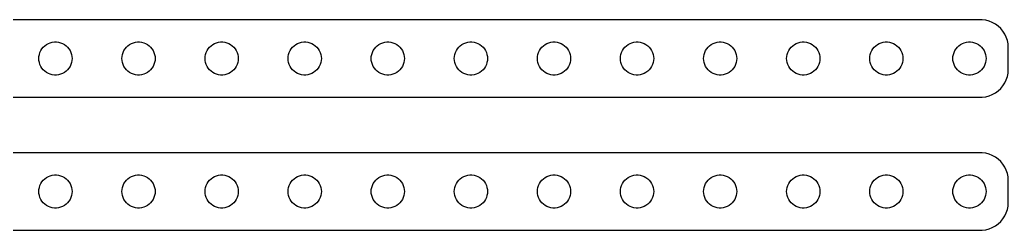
# Model space of a CAD drawing. Header units: metres. Extents: x -172 to 172, y 41 to 79.
# Drawn here: x -6.4 to 172, y 41 to 79 of the extents above; entities that cross this region are included whole.
import ezdxf

# ---------------------------------------------------------------- set-up
doc = ezdxf.new("R2010")
doc.units = ezdxf.units.M

msp = doc.modelspace()

# ---------------------------------------------------------------- linework, layer by layer
for p, q in [((167.314, 78.9901), (-167.314, 78.9901)), ((167.937, 78.9114), (167.314, 78.9901)), ((168.545, 78.7553), (167.937, 78.9114)), ((169.129, 78.5241), (168.545, 78.7553)), ((169.679, 78.2216), (169.129, 78.5241)), ((170.187, 77.8526), (169.679, 78.2216)), ((170.645, 77.4227), (170.187, 77.8526)), ((171.045, 76.9389), (170.645, 77.4227)), ((171.382, 76.4088), (171.045, 76.9389)), ((-0.927, 74.8532), (-0.5621, 74.9469)), ((-0.5621, 74.9469), (-0.1884, 74.9941)), ((-0.1884, 74.9941), (0.1884, 74.9941)), ((0.1884, 74.9941), (0.5621, 74.9469)), ((0.5621, 74.9469), (0.927, 74.8532)), ((14.0729, 74.8532), (14.4379, 74.9469)), ((14.4379, 74.9469), (14.8116, 74.9941)), ((14.8116, 74.9941), (15.1884, 74.9941)), ((15.1884, 74.9941), (15.5621, 74.9469)), ((15.5621, 74.9469), (15.927, 74.8532)), ((29.0729, 74.8532), (29.4379, 74.9469)), ((29.4379, 74.9469), (29.8116, 74.9941)), ((29.8116, 74.9941), (30.1884, 74.9941)), ((30.1884, 74.9941), (30.5621, 74.9469)), ((30.5621, 74.9469), (30.927, 74.8532)), ((44.0729, 74.8532), (44.4379, 74.9469)), ((44.4379, 74.9469), (44.8116, 74.9941)), ((44.8116, 74.9941), (45.1884, 74.9941)), ((45.1884, 74.9941), (45.5621, 74.9469)), ((45.5621, 74.9469), (45.927, 74.8532)), ((59.0729, 74.8532), (59.4379, 74.9469)), ((59.4379, 74.9469), (59.8116, 74.9941)), ((59.8116, 74.9941), (60.1884, 74.9941)), ((60.1884, 74.9941), (60.5621, 74.9469)), ((60.5621, 74.9469), (60.927, 74.8532)), ((74.073, 74.8532), (74.4379, 74.9469)), ((74.4379, 74.9469), (74.8116, 74.9941)), ((74.8116, 74.9941), (75.1884, 74.9941)), ((75.1884, 74.9941), (75.5621, 74.9469)), ((75.5621, 74.9469), (75.927, 74.8532)), ((89.073, 74.8532), (89.4379, 74.9469)), ((89.4379, 74.9469), (89.8116, 74.9941)), ((89.8116, 74.9941), (90.1884, 74.9941)), ((90.1884, 74.9941), (90.5621, 74.9469)), ((90.5621, 74.9469), (90.927, 74.8532)), ((104.073, 74.8532), (104.438, 74.9469)), ((104.438, 74.9469), (104.812, 74.9941)), ((104.812, 74.9941), (105.188, 74.9941)), ((105.188, 74.9941), (105.562, 74.9469)), ((105.562, 74.9469), (105.927, 74.8532)), ((119.073, 74.8532), (119.438, 74.9469)), ((119.438, 74.9469), (119.812, 74.9941)), ((119.812, 74.9941), (120.188, 74.9941)), ((120.188, 74.9941), (120.562, 74.9469)), ((120.562, 74.9469), (120.927, 74.8532)), ((134.073, 74.8532), (134.438, 74.9469)), ((134.438, 74.9469), (134.812, 74.9941)), ((134.812, 74.9941), (135.188, 74.9941)), ((135.188, 74.9941), (135.562, 74.9469)), ((135.562, 74.9469), (135.927, 74.8532)), ((149.073, 74.8532), (149.438, 74.9469)), ((149.438, 74.9469), (149.812, 74.9941)), ((149.812, 74.9941), (150.188, 74.9941)), ((150.188, 74.9941), (150.562, 74.9469)), ((150.562, 74.9469), (150.927, 74.8532)), ((164.073, 74.8532), (164.438, 74.9469)), ((164.438, 74.9469), (164.812, 74.9941)), ((164.812, 74.9941), (165.188, 74.9941)), ((165.188, 74.9941), (165.562, 74.9469)), ((165.562, 74.9469), (165.927, 74.8532)), ((171.649, 75.8406), (171.382, 76.4088)), ((171.843, 75.2434), (171.649, 75.8406)), ((171.961, 74.6267), (171.843, 75.2434)), ((-2.7893, 73.1044), (-2.6289, 73.4453)), ((-2.6289, 73.4453), (-2.427, 73.7634)), ((-2.427, 73.7634), (-2.1869, 74.0536)), ((-2.1869, 74.0536), (-1.9123, 74.3115)), ((-1.9123, 74.3115), (-1.6075, 74.533)), ((-1.6075, 74.533), (-1.2773, 74.7145)), ((-1.2773, 74.7145), (-0.927, 74.8532)), ((0.927, 74.8532), (1.2773, 74.7145)), ((1.2773, 74.7145), (1.6075, 74.533)), ((1.6075, 74.533), (1.9123, 74.3115)), ((1.9123, 74.3115), (2.1869, 74.0536)), ((2.1869, 74.0536), (2.427, 73.7634)), ((2.427, 73.7634), (2.6289, 73.4453)), ((2.6289, 73.4453), (2.7893, 73.1044)), ((12.2107, 73.1044), (12.3711, 73.4453)), ((12.3711, 73.4453), (12.5729, 73.7634)), ((12.5729, 73.7634), (12.8131, 74.0536)), ((12.8131, 74.0536), (13.0877, 74.3115)), ((13.0877, 74.3115), (13.3925, 74.533)), ((13.3925, 74.533), (13.7227, 74.7145)), ((13.7227, 74.7145), (14.0729, 74.8532)), ((15.927, 74.8532), (16.2773, 74.7145)), ((16.2773, 74.7145), (16.6075, 74.533)), ((16.6075, 74.533), (16.9123, 74.3115)), ((16.9123, 74.3115), (17.1869, 74.0536)), ((17.1869, 74.0536), (17.427, 73.7634)), ((17.427, 73.7634), (17.6289, 73.4453)), ((17.6289, 73.4453), (17.7893, 73.1044)), ((27.2107, 73.1044), (27.3711, 73.4453)), ((27.3711, 73.4453), (27.5729, 73.7634)), ((27.5729, 73.7634), (27.8131, 74.0536)), ((27.8131, 74.0536), (28.0877, 74.3115)), ((28.0877, 74.3115), (28.3925, 74.533)), ((28.3925, 74.533), (28.7227, 74.7145)), ((28.7227, 74.7145), (29.0729, 74.8532)), ((30.927, 74.8532), (31.2773, 74.7145)), ((31.2773, 74.7145), (31.6075, 74.533)), ((31.6075, 74.533), (31.9123, 74.3115)), ((31.9123, 74.3115), (32.1869, 74.0536)), ((32.1869, 74.0536), (32.427, 73.7634)), ((32.427, 73.7634), (32.6289, 73.4453)), ((32.6289, 73.4453), (32.7893, 73.1044)), ((42.2107, 73.1044), (42.3711, 73.4453)), ((42.3711, 73.4453), (42.5729, 73.7634)), ((42.5729, 73.7634), (42.8131, 74.0536)), ((42.8131, 74.0536), (43.0877, 74.3115)), ((43.0877, 74.3115), (43.3925, 74.533)), ((43.3925, 74.533), (43.7227, 74.7145)), ((43.7227, 74.7145), (44.0729, 74.8532)), ((45.927, 74.8532), (46.2773, 74.7145)), ((46.2773, 74.7145), (46.6075, 74.533)), ((46.6075, 74.533), (46.9123, 74.3115)), ((46.9123, 74.3115), (47.1869, 74.0536)), ((47.1869, 74.0536), (47.427, 73.7634)), ((47.427, 73.7634), (47.6289, 73.4453)), ((47.6289, 73.4453), (47.7893, 73.1044)), ((57.2107, 73.1044), (57.3711, 73.4453)), ((57.3711, 73.4453), (57.5729, 73.7634)), ((57.5729, 73.7634), (57.8131, 74.0536)), ((57.8131, 74.0536), (58.0877, 74.3115)), ((58.0877, 74.3115), (58.3925, 74.533)), ((58.3925, 74.533), (58.7227, 74.7145)), ((58.7227, 74.7145), (59.0729, 74.8532)), ((60.927, 74.8532), (61.2773, 74.7145)), ((61.2773, 74.7145), (61.6075, 74.533)), ((61.6075, 74.533), (61.9123, 74.3115)), ((61.9123, 74.3115), (62.1869, 74.0536)), ((62.1869, 74.0536), (62.427, 73.7634)), ((62.427, 73.7634), (62.6289, 73.4453)), ((62.6289, 73.4453), (62.7893, 73.1044)), ((72.2107, 73.1044), (72.3711, 73.4453)), ((72.3711, 73.4453), (72.573, 73.7634)), ((72.573, 73.7634), (72.8131, 74.0536)), ((72.8131, 74.0536), (73.0877, 74.3115)), ((73.0877, 74.3115), (73.3925, 74.533)), ((73.3925, 74.533), (73.7227, 74.7145)), ((73.7227, 74.7145), (74.073, 74.8532)), ((75.927, 74.8532), (76.2773, 74.7145)), ((76.2773, 74.7145), (76.6075, 74.533)), ((76.6075, 74.533), (76.9123, 74.3115)), ((76.9123, 74.3115), (77.1869, 74.0536)), ((77.1869, 74.0536), (77.427, 73.7634)), ((77.427, 73.7634), (77.6289, 73.4453)), ((77.6289, 73.4453), (77.7893, 73.1044)), ((87.2107, 73.1044), (87.3711, 73.4453)), ((87.3711, 73.4453), (87.573, 73.7634)), ((87.573, 73.7634), (87.8131, 74.0536)), ((87.8131, 74.0536), (88.0877, 74.3115)), ((88.0877, 74.3115), (88.3925, 74.533)), ((88.3925, 74.533), (88.7227, 74.7145)), ((88.7227, 74.7145), (89.073, 74.8532)), ((90.927, 74.8532), (91.2773, 74.7145)), ((91.2773, 74.7145), (91.6075, 74.533)), ((91.6075, 74.533), (91.9123, 74.3115)), ((91.9123, 74.3115), (92.1869, 74.0536)), ((92.1869, 74.0536), (92.427, 73.7634)), ((92.427, 73.7634), (92.6289, 73.4453)), ((92.6289, 73.4453), (92.7893, 73.1044)), ((102.211, 73.1044), (102.371, 73.4453)), ((102.371, 73.4453), (102.573, 73.7634)), ((102.573, 73.7634), (102.813, 74.0536)), ((102.813, 74.0536), (103.088, 74.3115)), ((103.088, 74.3115), (103.393, 74.533)), ((103.393, 74.533), (103.723, 74.7145)), ((103.723, 74.7145), (104.073, 74.8532)), ((105.927, 74.8532), (106.277, 74.7145)), ((106.277, 74.7145), (106.607, 74.533)), ((106.607, 74.533), (106.912, 74.3115)), ((106.912, 74.3115), (107.187, 74.0536)), ((107.187, 74.0536), (107.427, 73.7634)), ((107.427, 73.7634), (107.629, 73.4453)), ((107.629, 73.4453), (107.789, 73.1044)), ((117.211, 73.1044), (117.371, 73.4453)), ((117.371, 73.4453), (117.573, 73.7634)), ((117.573, 73.7634), (117.813, 74.0536)), ((117.813, 74.0536), (118.088, 74.3115)), ((118.088, 74.3115), (118.393, 74.533)), ((118.393, 74.533), (118.723, 74.7145)), ((118.723, 74.7145), (119.073, 74.8532)), ((120.927, 74.8532), (121.277, 74.7145)), ((121.277, 74.7145), (121.607, 74.533)), ((121.607, 74.533), (121.912, 74.3115)), ((121.912, 74.3115), (122.187, 74.0536)), ((122.187, 74.0536), (122.427, 73.7634)), ((122.427, 73.7634), (122.629, 73.4453)), ((122.629, 73.4453), (122.789, 73.1044)), ((132.211, 73.1044), (132.371, 73.4453)), ((132.371, 73.4453), (132.573, 73.7634)), ((132.573, 73.7634), (132.813, 74.0536)), ((132.813, 74.0536), (133.088, 74.3115)), ((133.088, 74.3115), (133.393, 74.533)), ((133.393, 74.533), (133.723, 74.7145)), ((133.723, 74.7145), (134.073, 74.8532)), ((135.927, 74.8532), (136.277, 74.7145)), ((136.277, 74.7145), (136.607, 74.533)), ((136.607, 74.533), (136.912, 74.3115)), ((136.912, 74.3115), (137.187, 74.0536)), ((137.187, 74.0536), (137.427, 73.7634)), ((137.427, 73.7634), (137.629, 73.4453)), ((137.629, 73.4453), (137.789, 73.1044)), ((147.211, 73.1044), (147.371, 73.4453)), ((147.371, 73.4453), (147.573, 73.7634)), ((147.573, 73.7634), (147.813, 74.0536)), ((147.813, 74.0536), (148.088, 74.3115)), ((148.088, 74.3115), (148.393, 74.533)), ((148.393, 74.533), (148.723, 74.7145)), ((148.723, 74.7145), (149.073, 74.8532)), ((150.927, 74.8532), (151.277, 74.7145)), ((151.277, 74.7145), (151.607, 74.533)), ((151.607, 74.533), (151.912, 74.3115)), ((151.912, 74.3115), (152.187, 74.0536)), ((152.187, 74.0536), (152.427, 73.7634)), ((152.427, 73.7634), (152.629, 73.4453)), ((152.629, 73.4453), (152.789, 73.1044)), ((162.211, 73.1044), (162.371, 73.4453)), ((162.371, 73.4453), (162.573, 73.7634)), ((162.573, 73.7634), (162.813, 74.0536)), ((162.813, 74.0536), (163.088, 74.3115)), ((163.088, 74.3115), (163.393, 74.533)), ((163.393, 74.533), (163.723, 74.7145)), ((163.723, 74.7145), (164.073, 74.8532)), ((165.927, 74.8532), (166.277, 74.7145)), ((166.277, 74.7145), (166.607, 74.533)), ((166.607, 74.533), (166.912, 74.3115)), ((166.912, 74.3115), (167.187, 74.0536)), ((167.187, 74.0536), (167.427, 73.7634)), ((167.427, 73.7634), (167.629, 73.4453)), ((167.629, 73.4453), (167.789, 73.1044)), ((172, 74), (171.961, 74.6267)), ((172, 70), (172, 74)), ((-3, 72), (-2.9763, 72.376)), ((-2.9763, 71.624), (-3, 72)), ((-2.9763, 72.376), (-2.9057, 72.7461)), ((-2.9057, 71.2539), (-2.9763, 71.624)), ((-2.9057, 72.7461), (-2.7893, 73.1044)), ((2.7893, 73.1044), (2.9057, 72.7461)), ((2.9057, 72.7461), (2.9763, 72.376)), ((2.9763, 71.624), (2.9057, 71.2539)), ((2.9763, 72.376), (3, 72)), ((3, 72), (2.9763, 71.624)), ((12, 72), (12.0237, 72.376)), ((12.0237, 71.624), (12, 72)), ((12.0237, 72.376), (12.0942, 72.7461)), ((12.0942, 71.2539), (12.0237, 71.624)), ((12.0942, 72.7461), (12.2107, 73.1044)), ((17.7893, 73.1044), (17.9057, 72.7461)), ((17.9057, 72.7461), (17.9763, 72.376)), ((17.9763, 71.624), (17.9057, 71.2539)), ((17.9763, 72.376), (18, 72)), ((18, 72), (17.9763, 71.624)), ((27, 72), (27.0237, 72.376)), ((27.0237, 71.624), (27, 72)), ((27.0237, 72.376), (27.0942, 72.7461)), ((27.0942, 71.2539), (27.0237, 71.624)), ((27.0942, 72.7461), (27.2107, 73.1044)), ((32.7893, 73.1044), (32.9057, 72.7461)), ((32.9057, 72.7461), (32.9763, 72.376)), ((32.9763, 71.624), (32.9057, 71.2539)), ((32.9763, 72.376), (33, 72)), ((33, 72), (32.9763, 71.624)), ((42, 72), (42.0237, 72.376)), ((42.0237, 71.624), (42, 72)), ((42.0237, 72.376), (42.0942, 72.7461)), ((42.0942, 71.2539), (42.0237, 71.624)), ((42.0942, 72.7461), (42.2107, 73.1044)), ((47.7893, 73.1044), (47.9057, 72.7461)), ((47.9057, 72.7461), (47.9763, 72.376)), ((47.9763, 71.624), (47.9057, 71.2539)), ((47.9763, 72.376), (48, 72)), ((48, 72), (47.9763, 71.624)), ((57, 72), (57.0237, 72.376)), ((57.0237, 71.624), (57, 72)), ((57.0237, 72.376), (57.0942, 72.7461)), ((57.0942, 71.2539), (57.0237, 71.624)), ((57.0942, 72.7461), (57.2107, 73.1044)), ((62.7893, 73.1044), (62.9057, 72.7461)), ((62.9057, 72.7461), (62.9763, 72.376)), ((62.9763, 71.624), (62.9057, 71.2539)), ((62.9763, 72.376), (63, 72)), ((63, 72), (62.9763, 71.624)), ((72, 72), (72.0237, 72.376)), ((72.0237, 71.624), (72, 72)), ((72.0237, 72.376), (72.0943, 72.7461)), ((72.0943, 71.2539), (72.0237, 71.624)), ((72.0943, 72.7461), (72.2107, 73.1044)), ((77.7893, 73.1044), (77.9057, 72.7461)), ((77.9057, 72.7461), (77.9763, 72.376)), ((77.9763, 71.624), (77.9057, 71.2539)), ((77.9763, 72.376), (78, 72)), ((78, 72), (77.9763, 71.624)), ((87, 72), (87.0237, 72.376)), ((87.0237, 71.624), (87, 72)), ((87.0237, 72.376), (87.0943, 72.7461)), ((87.0943, 71.2539), (87.0237, 71.624)), ((87.0943, 72.7461), (87.2107, 73.1044)), ((92.7893, 73.1044), (92.9057, 72.7461)), ((92.9057, 72.7461), (92.9763, 72.376)), ((92.9763, 71.624), (92.9057, 71.2539)), ((92.9763, 72.376), (93, 72)), ((93, 72), (92.9763, 71.624)), ((102, 72), (102.024, 72.376)), ((102.024, 71.624), (102, 72)), ((102.024, 72.376), (102.094, 72.7461)), ((102.094, 71.2539), (102.024, 71.624)), ((102.094, 72.7461), (102.211, 73.1044)), ((107.789, 73.1044), (107.906, 72.7461)), ((107.906, 72.7461), (107.976, 72.376)), ((107.976, 71.624), (107.906, 71.2539)), ((107.976, 72.376), (108, 72)), ((108, 72), (107.976, 71.624)), ((117, 72), (117.024, 72.376)), ((117.024, 71.624), (117, 72)), ((117.024, 72.376), (117.094, 72.7461)), ((117.094, 71.2539), (117.024, 71.624)), ((117.094, 72.7461), (117.211, 73.1044)), ((122.789, 73.1044), (122.906, 72.7461)), ((122.906, 72.7461), (122.976, 72.376)), ((122.976, 71.624), (122.906, 71.2539)), ((122.976, 72.376), (123, 72)), ((123, 72), (122.976, 71.624)), ((132, 72), (132.024, 72.376)), ((132.024, 71.624), (132, 72)), ((132.024, 72.376), (132.094, 72.7461)), ((132.094, 71.2539), (132.024, 71.624)), ((132.094, 72.7461), (132.211, 73.1044)), ((137.789, 73.1044), (137.906, 72.7461)), ((137.906, 72.7461), (137.976, 72.376)), ((137.976, 71.624), (137.906, 71.2539)), ((137.976, 72.376), (138, 72)), ((138, 72), (137.976, 71.624)), ((147, 72), (147.024, 72.376)), ((147.024, 71.624), (147, 72)), ((147.024, 72.376), (147.094, 72.7461)), ((147.094, 71.2539), (147.024, 71.624)), ((147.094, 72.7461), (147.211, 73.1044)), ((152.789, 73.1044), (152.906, 72.7461)), ((152.906, 72.7461), (152.976, 72.376)), ((152.976, 71.624), (152.906, 71.2539)), ((152.976, 72.376), (153, 72)), ((153, 72), (152.976, 71.624)), ((162, 72), (162.024, 72.376)), ((162.024, 71.624), (162, 72)), ((162.024, 72.376), (162.094, 72.7461)), ((162.094, 71.2539), (162.024, 71.624)), ((162.094, 72.7461), (162.211, 73.1044)), ((167.789, 73.1044), (167.906, 72.7461)), ((167.906, 72.7461), (167.976, 72.376)), ((167.976, 71.624), (167.906, 71.2539)), ((167.976, 72.376), (168, 72)), ((168, 72), (167.976, 71.624)), ((-2.7893, 70.8956), (-2.9057, 71.2539)), ((-2.6289, 70.5547), (-2.7893, 70.8956)), ((-2.427, 70.2366), (-2.6289, 70.5547)), ((-2.1869, 69.9464), (-2.427, 70.2366)), ((-1.9123, 69.6885), (-2.1869, 69.9464)), ((-1.6075, 69.467), (-1.9123, 69.6885)), ((1.9123, 69.6885), (1.6075, 69.467)), ((2.1869, 69.9464), (1.9123, 69.6885)), ((2.427, 70.2366), (2.1869, 69.9464)), ((2.6289, 70.5547), (2.427, 70.2366)), ((2.7893, 70.8956), (2.6289, 70.5547)), ((2.9057, 71.2539), (2.7893, 70.8956)), ((12.2107, 70.8956), (12.0942, 71.2539)), ((12.3711, 70.5547), (12.2107, 70.8956)), ((12.5729, 70.2366), (12.3711, 70.5547)), ((12.8131, 69.9464), (12.5729, 70.2366)), ((13.0877, 69.6885), (12.8131, 69.9464)), ((13.3925, 69.467), (13.0877, 69.6885)), ((16.9123, 69.6885), (16.6075, 69.467)), ((17.1869, 69.9464), (16.9123, 69.6885)), ((17.427, 70.2366), (17.1869, 69.9464)), ((17.6289, 70.5547), (17.427, 70.2366)), ((17.7893, 70.8956), (17.6289, 70.5547)), ((17.9057, 71.2539), (17.7893, 70.8956)), ((27.2107, 70.8956), (27.0942, 71.2539)), ((27.3711, 70.5547), (27.2107, 70.8956)), ((27.5729, 70.2366), (27.3711, 70.5547)), ((27.8131, 69.9464), (27.5729, 70.2366)), ((28.0877, 69.6885), (27.8131, 69.9464)), ((28.3925, 69.467), (28.0877, 69.6885)), ((31.9123, 69.6885), (31.6075, 69.467)), ((32.1869, 69.9464), (31.9123, 69.6885)), ((32.427, 70.2366), (32.1869, 69.9464)), ((32.6289, 70.5547), (32.427, 70.2366)), ((32.7893, 70.8956), (32.6289, 70.5547)), ((32.9057, 71.2539), (32.7893, 70.8956)), ((42.2107, 70.8956), (42.0942, 71.2539)), ((42.3711, 70.5547), (42.2107, 70.8956)), ((42.5729, 70.2366), (42.3711, 70.5547)), ((42.8131, 69.9464), (42.5729, 70.2366)), ((43.0877, 69.6885), (42.8131, 69.9464)), ((43.3925, 69.467), (43.0877, 69.6885)), ((46.9123, 69.6885), (46.6075, 69.467)), ((47.1869, 69.9464), (46.9123, 69.6885)), ((47.427, 70.2366), (47.1869, 69.9464)), ((47.6289, 70.5547), (47.427, 70.2366)), ((47.7893, 70.8956), (47.6289, 70.5547)), ((47.9057, 71.2539), (47.7893, 70.8956)), ((57.2107, 70.8956), (57.0942, 71.2539)), ((57.3711, 70.5547), (57.2107, 70.8956)), ((57.5729, 70.2366), (57.3711, 70.5547)), ((57.8131, 69.9464), (57.5729, 70.2366)), ((58.0877, 69.6885), (57.8131, 69.9464)), ((58.3925, 69.467), (58.0877, 69.6885)), ((61.9123, 69.6885), (61.6075, 69.467)), ((62.1869, 69.9464), (61.9123, 69.6885)), ((62.427, 70.2366), (62.1869, 69.9464)), ((62.6289, 70.5547), (62.427, 70.2366)), ((62.7893, 70.8956), (62.6289, 70.5547)), ((62.9057, 71.2539), (62.7893, 70.8956)), ((72.2107, 70.8956), (72.0943, 71.2539)), ((72.3711, 70.5547), (72.2107, 70.8956)), ((72.573, 70.2366), (72.3711, 70.5547)), ((72.8131, 69.9464), (72.573, 70.2366)), ((73.0877, 69.6885), (72.8131, 69.9464)), ((73.3925, 69.467), (73.0877, 69.6885)), ((76.9123, 69.6885), (76.6075, 69.467)), ((77.1869, 69.9464), (76.9123, 69.6885)), ((77.427, 70.2366), (77.1869, 69.9464)), ((77.6289, 70.5547), (77.427, 70.2366)), ((77.7893, 70.8956), (77.6289, 70.5547)), ((77.9057, 71.2539), (77.7893, 70.8956)), ((87.2107, 70.8956), (87.0943, 71.2539)), ((87.3711, 70.5547), (87.2107, 70.8956)), ((87.573, 70.2366), (87.3711, 70.5547)), ((87.8131, 69.9464), (87.573, 70.2366)), ((88.0877, 69.6885), (87.8131, 69.9464)), ((88.3925, 69.467), (88.0877, 69.6885)), ((91.9123, 69.6885), (91.6075, 69.467)), ((92.1869, 69.9464), (91.9123, 69.6885)), ((92.427, 70.2366), (92.1869, 69.9464)), ((92.6289, 70.5547), (92.427, 70.2366)), ((92.7893, 70.8956), (92.6289, 70.5547)), ((92.9057, 71.2539), (92.7893, 70.8956)), ((102.211, 70.8956), (102.094, 71.2539)), ((102.371, 70.5547), (102.211, 70.8956)), ((102.573, 70.2366), (102.371, 70.5547)), ((102.813, 69.9464), (102.573, 70.2366)), ((103.088, 69.6885), (102.813, 69.9464)), ((103.393, 69.467), (103.088, 69.6885)), ((106.912, 69.6885), (106.607, 69.467)), ((107.187, 69.9464), (106.912, 69.6885)), ((107.427, 70.2366), (107.187, 69.9464)), ((107.629, 70.5547), (107.427, 70.2366)), ((107.789, 70.8956), (107.629, 70.5547)), ((107.906, 71.2539), (107.789, 70.8956)), ((117.211, 70.8956), (117.094, 71.2539)), ((117.371, 70.5547), (117.211, 70.8956)), ((117.573, 70.2366), (117.371, 70.5547)), ((117.813, 69.9464), (117.573, 70.2366)), ((118.088, 69.6885), (117.813, 69.9464)), ((118.393, 69.467), (118.088, 69.6885)), ((121.912, 69.6885), (121.607, 69.467)), ((122.187, 69.9464), (121.912, 69.6885)), ((122.427, 70.2366), (122.187, 69.9464)), ((122.629, 70.5547), (122.427, 70.2366)), ((122.789, 70.8956), (122.629, 70.5547)), ((122.906, 71.2539), (122.789, 70.8956)), ((132.211, 70.8956), (132.094, 71.2539)), ((132.371, 70.5547), (132.211, 70.8956)), ((132.573, 70.2366), (132.371, 70.5547)), ((132.813, 69.9464), (132.573, 70.2366)), ((133.088, 69.6885), (132.813, 69.9464)), ((133.393, 69.467), (133.088, 69.6885)), ((136.912, 69.6885), (136.607, 69.467)), ((137.187, 69.9464), (136.912, 69.6885)), ((137.427, 70.2366), (137.187, 69.9464)), ((137.629, 70.5547), (137.427, 70.2366)), ((137.789, 70.8956), (137.629, 70.5547)), ((137.906, 71.2539), (137.789, 70.8956)), ((147.211, 70.8956), (147.094, 71.2539)), ((147.371, 70.5547), (147.211, 70.8956)), ((147.573, 70.2366), (147.371, 70.5547)), ((147.813, 69.9464), (147.573, 70.2366)), ((148.088, 69.6885), (147.813, 69.9464)), ((148.393, 69.467), (148.088, 69.6885)), ((151.912, 69.6885), (151.607, 69.467)), ((152.187, 69.9464), (151.912, 69.6885)), ((152.427, 70.2366), (152.187, 69.9464)), ((152.629, 70.5547), (152.427, 70.2366)), ((152.789, 70.8956), (152.629, 70.5547)), ((152.906, 71.2539), (152.789, 70.8956)), ((162.211, 70.8956), (162.094, 71.2539)), ((162.371, 70.5547), (162.211, 70.8956)), ((162.573, 70.2366), (162.371, 70.5547)), ((162.813, 69.9464), (162.573, 70.2366)), ((163.088, 69.6885), (162.813, 69.9464)), ((163.393, 69.467), (163.088, 69.6885)), ((166.912, 69.6885), (166.607, 69.467)), ((167.187, 69.9464), (166.912, 69.6885)), ((167.427, 70.2366), (167.187, 69.9464)), ((167.629, 70.5547), (167.427, 70.2366)), ((167.789, 70.8956), (167.629, 70.5547)), ((167.906, 71.2539), (167.789, 70.8956)), ((171.961, 69.3733), (172, 70)), ((-1.2773, 69.2855), (-1.6075, 69.467)), ((-0.927, 69.1468), (-1.2773, 69.2855)), ((-0.5621, 69.0531), (-0.927, 69.1468)), ((-0.1884, 69.0059), (-0.5621, 69.0531)), ((0.1884, 69.0059), (-0.1884, 69.0059)), ((0.5621, 69.0531), (0.1884, 69.0059)), ((0.927, 69.1468), (0.5621, 69.0531)), ((1.2773, 69.2855), (0.927, 69.1468)), ((1.6075, 69.467), (1.2773, 69.2855)), ((13.7227, 69.2855), (13.3925, 69.467)), ((14.0729, 69.1468), (13.7227, 69.2855)), ((14.4379, 69.0531), (14.0729, 69.1468)), ((14.8116, 69.0059), (14.4379, 69.0531)), ((15.1884, 69.0059), (14.8116, 69.0059)), ((15.5621, 69.0531), (15.1884, 69.0059)), ((15.927, 69.1468), (15.5621, 69.0531)), ((16.2773, 69.2855), (15.927, 69.1468)), ((16.6075, 69.467), (16.2773, 69.2855)), ((28.7227, 69.2855), (28.3925, 69.467)), ((29.0729, 69.1468), (28.7227, 69.2855)), ((29.4379, 69.0531), (29.0729, 69.1468)), ((29.8116, 69.0059), (29.4379, 69.0531)), ((30.1884, 69.0059), (29.8116, 69.0059)), ((30.5621, 69.0531), (30.1884, 69.0059)), ((30.927, 69.1468), (30.5621, 69.0531)), ((31.2773, 69.2855), (30.927, 69.1468)), ((31.6075, 69.467), (31.2773, 69.2855)), ((43.7227, 69.2855), (43.3925, 69.467)), ((44.0729, 69.1468), (43.7227, 69.2855)), ((44.4379, 69.0531), (44.0729, 69.1468)), ((44.8116, 69.0059), (44.4379, 69.0531)), ((45.1884, 69.0059), (44.8116, 69.0059)), ((45.5621, 69.0531), (45.1884, 69.0059)), ((45.927, 69.1468), (45.5621, 69.0531)), ((46.2773, 69.2855), (45.927, 69.1468)), ((46.6075, 69.467), (46.2773, 69.2855)), ((58.7227, 69.2855), (58.3925, 69.467)), ((59.0729, 69.1468), (58.7227, 69.2855)), ((59.4379, 69.0531), (59.0729, 69.1468)), ((59.8116, 69.0059), (59.4379, 69.0531)), ((60.1884, 69.0059), (59.8116, 69.0059)), ((60.5621, 69.0531), (60.1884, 69.0059)), ((60.927, 69.1468), (60.5621, 69.0531)), ((61.2773, 69.2855), (60.927, 69.1468)), ((61.6075, 69.467), (61.2773, 69.2855)), ((73.7227, 69.2855), (73.3925, 69.467)), ((74.073, 69.1468), (73.7227, 69.2855)), ((74.4379, 69.0531), (74.073, 69.1468)), ((74.8116, 69.0059), (74.4379, 69.0531)), ((75.1884, 69.0059), (74.8116, 69.0059)), ((75.5621, 69.0531), (75.1884, 69.0059)), ((75.927, 69.1468), (75.5621, 69.0531)), ((76.2773, 69.2855), (75.927, 69.1468)), ((76.6075, 69.467), (76.2773, 69.2855)), ((88.7227, 69.2855), (88.3925, 69.467)), ((89.073, 69.1468), (88.7227, 69.2855)), ((89.4379, 69.0531), (89.073, 69.1468)), ((89.8116, 69.0059), (89.4379, 69.0531)), ((90.1884, 69.0059), (89.8116, 69.0059)), ((90.5621, 69.0531), (90.1884, 69.0059)), ((90.927, 69.1468), (90.5621, 69.0531)), ((91.2773, 69.2855), (90.927, 69.1468)), ((91.6075, 69.467), (91.2773, 69.2855)), ((103.723, 69.2855), (103.393, 69.467)), ((104.073, 69.1468), (103.723, 69.2855)), ((104.438, 69.0531), (104.073, 69.1468)), ((104.812, 69.0059), (104.438, 69.0531)), ((105.188, 69.0059), (104.812, 69.0059)), ((105.562, 69.0531), (105.188, 69.0059)), ((105.927, 69.1468), (105.562, 69.0531)), ((106.277, 69.2855), (105.927, 69.1468)), ((106.607, 69.467), (106.277, 69.2855)), ((118.723, 69.2855), (118.393, 69.467)), ((119.073, 69.1468), (118.723, 69.2855)), ((119.438, 69.0531), (119.073, 69.1468)), ((119.812, 69.0059), (119.438, 69.0531)), ((120.188, 69.0059), (119.812, 69.0059)), ((120.562, 69.0531), (120.188, 69.0059)), ((120.927, 69.1468), (120.562, 69.0531)), ((121.277, 69.2855), (120.927, 69.1468)), ((121.607, 69.467), (121.277, 69.2855)), ((133.723, 69.2855), (133.393, 69.467)), ((134.073, 69.1468), (133.723, 69.2855)), ((134.438, 69.0531), (134.073, 69.1468)), ((134.812, 69.0059), (134.438, 69.0531)), ((135.188, 69.0059), (134.812, 69.0059)), ((135.562, 69.0531), (135.188, 69.0059)), ((135.927, 69.1468), (135.562, 69.0531)), ((136.277, 69.2855), (135.927, 69.1468)), ((136.607, 69.467), (136.277, 69.2855)), ((148.723, 69.2855), (148.393, 69.467)), ((149.073, 69.1468), (148.723, 69.2855)), ((149.438, 69.0531), (149.073, 69.1468)), ((149.812, 69.0059), (149.438, 69.0531)), ((150.188, 69.0059), (149.812, 69.0059)), ((150.562, 69.0531), (150.188, 69.0059)), ((150.927, 69.1468), (150.562, 69.0531)), ((151.277, 69.2855), (150.927, 69.1468)), ((151.607, 69.467), (151.277, 69.2855)), ((163.723, 69.2855), (163.393, 69.467)), ((164.073, 69.1468), (163.723, 69.2855)), ((164.438, 69.0531), (164.073, 69.1468)), ((164.812, 69.0059), (164.438, 69.0531)), ((165.188, 69.0059), (164.812, 69.0059)), ((165.562, 69.0531), (165.188, 69.0059)), ((165.927, 69.1468), (165.562, 69.0531)), ((166.277, 69.2855), (165.927, 69.1468)), ((166.607, 69.467), (166.277, 69.2855)), ((171.382, 67.5912), (171.649, 68.1594)), ((171.649, 68.1594), (171.843, 68.7566)), ((171.843, 68.7566), (171.961, 69.3733)), ((169.679, 65.7784), (170.187, 66.1474)), ((170.187, 66.1474), (170.645, 66.5773)), ((170.645, 66.5773), (171.045, 67.0611)), ((171.045, 67.0611), (171.382, 67.5912)), ((-167.314, 65.0099), (167.314, 65.0099)), ((167.314, 65.0099), (167.937, 65.0886)), ((167.937, 65.0886), (168.545, 65.2447)), ((168.545, 65.2447), (169.129, 65.4759)), ((169.129, 65.4759), (169.679, 65.7784)), ((167.314, 54.9901), (-167.314, 54.9901)), ((167.937, 54.9114), (167.314, 54.9901)), ((168.545, 54.7553), (167.937, 54.9114)), ((169.129, 54.5241), (168.545, 54.7553)), ((169.679, 54.2216), (169.129, 54.5241)), ((170.187, 53.8526), (169.679, 54.2216)), ((170.645, 53.4227), (170.187, 53.8526)), ((171.045, 52.9389), (170.645, 53.4227)), ((171.382, 52.4088), (171.045, 52.9389)), ((171.649, 51.8406), (171.382, 52.4088)), ((171.843, 51.2434), (171.649, 51.8406)), ((-2.427, 49.7634), (-2.1869, 50.0536)), ((-2.1869, 50.0536), (-1.9123, 50.3115)), ((-1.9123, 50.3115), (-1.6075, 50.533)), ((-1.6075, 50.533), (-1.2773, 50.7145)), ((-1.2773, 50.7145), (-0.927, 50.8532)), ((-0.927, 50.8532), (-0.5621, 50.9469)), ((-0.5621, 50.9469), (-0.1884, 50.9941)), ((-0.1884, 50.9941), (0.1884, 50.9941)), ((0.1884, 50.9941), (0.5621, 50.9469)), ((0.5621, 50.9469), (0.927, 50.8532)), ((0.927, 50.8532), (1.2773, 50.7145)), ((1.2773, 50.7145), (1.6075, 50.533)), ((1.6075, 50.533), (1.9123, 50.3115)), ((1.9123, 50.3115), (2.1869, 50.0536)), ((2.1869, 50.0536), (2.427, 49.7634)), ((12.5729, 49.7634), (12.8131, 50.0536)), ((12.8131, 50.0536), (13.0877, 50.3115)), ((13.0877, 50.3115), (13.3925, 50.533)), ((13.3925, 50.533), (13.7227, 50.7145)), ((13.7227, 50.7145), (14.0729, 50.8532)), ((14.0729, 50.8532), (14.4379, 50.9469)), ((14.4379, 50.9469), (14.8116, 50.9941)), ((14.8116, 50.9941), (15.1884, 50.9941)), ((15.1884, 50.9941), (15.5621, 50.9469)), ((15.5621, 50.9469), (15.927, 50.8532)), ((15.927, 50.8532), (16.2773, 50.7145)), ((16.2773, 50.7145), (16.6075, 50.533)), ((16.6075, 50.533), (16.9123, 50.3115)), ((16.9123, 50.3115), (17.1869, 50.0536)), ((17.1869, 50.0536), (17.427, 49.7634)), ((27.5729, 49.7634), (27.8131, 50.0536)), ((27.8131, 50.0536), (28.0877, 50.3115)), ((28.0877, 50.3115), (28.3925, 50.533)), ((28.3925, 50.533), (28.7227, 50.7145)), ((28.7227, 50.7145), (29.0729, 50.8532)), ((29.0729, 50.8532), (29.4379, 50.9469)), ((29.4379, 50.9469), (29.8116, 50.9941)), ((29.8116, 50.9941), (30.1884, 50.9941)), ((30.1884, 50.9941), (30.5621, 50.9469)), ((30.5621, 50.9469), (30.927, 50.8532)), ((30.927, 50.8532), (31.2773, 50.7145)), ((31.2773, 50.7145), (31.6075, 50.533)), ((31.6075, 50.533), (31.9123, 50.3115)), ((31.9123, 50.3115), (32.1869, 50.0536)), ((32.1869, 50.0536), (32.427, 49.7634)), ((42.5729, 49.7634), (42.8131, 50.0536)), ((42.8131, 50.0536), (43.0877, 50.3115)), ((43.0877, 50.3115), (43.3925, 50.533)), ((43.3925, 50.533), (43.7227, 50.7145)), ((43.7227, 50.7145), (44.0729, 50.8532)), ((44.0729, 50.8532), (44.4379, 50.9469)), ((44.4379, 50.9469), (44.8116, 50.9941)), ((44.8116, 50.9941), (45.1884, 50.9941)), ((45.1884, 50.9941), (45.5621, 50.9469)), ((45.5621, 50.9469), (45.927, 50.8532)), ((45.927, 50.8532), (46.2773, 50.7145)), ((46.2773, 50.7145), (46.6075, 50.533)), ((46.6075, 50.533), (46.9123, 50.3115)), ((46.9123, 50.3115), (47.1869, 50.0536)), ((47.1869, 50.0536), (47.427, 49.7634)), ((57.5729, 49.7634), (57.8131, 50.0536)), ((57.8131, 50.0536), (58.0877, 50.3115)), ((58.0877, 50.3115), (58.3925, 50.533)), ((58.3925, 50.533), (58.7227, 50.7145)), ((58.7227, 50.7145), (59.0729, 50.8532)), ((59.0729, 50.8532), (59.4379, 50.9469)), ((59.4379, 50.9469), (59.8116, 50.9941)), ((59.8116, 50.9941), (60.1884, 50.9941)), ((60.1884, 50.9941), (60.5621, 50.9469)), ((60.5621, 50.9469), (60.927, 50.8532)), ((60.927, 50.8532), (61.2773, 50.7145)), ((61.2773, 50.7145), (61.6075, 50.533)), ((61.6075, 50.533), (61.9123, 50.3115)), ((61.9123, 50.3115), (62.1869, 50.0536)), ((62.1869, 50.0536), (62.427, 49.7634)), ((72.573, 49.7634), (72.8131, 50.0536)), ((72.8131, 50.0536), (73.0877, 50.3115)), ((73.0877, 50.3115), (73.3925, 50.533)), ((73.3925, 50.533), (73.7227, 50.7145)), ((73.7227, 50.7145), (74.073, 50.8532)), ((74.073, 50.8532), (74.4379, 50.9469)), ((74.4379, 50.9469), (74.8116, 50.9941)), ((74.8116, 50.9941), (75.1884, 50.9941)), ((75.1884, 50.9941), (75.5621, 50.9469)), ((75.5621, 50.9469), (75.927, 50.8532)), ((75.927, 50.8532), (76.2773, 50.7145)), ((76.2773, 50.7145), (76.6075, 50.533)), ((76.6075, 50.533), (76.9123, 50.3115)), ((76.9123, 50.3115), (77.1869, 50.0536)), ((77.1869, 50.0536), (77.427, 49.7634)), ((87.573, 49.7634), (87.8131, 50.0536)), ((87.8131, 50.0536), (88.0877, 50.3115)), ((88.0877, 50.3115), (88.3925, 50.533)), ((88.3925, 50.533), (88.7227, 50.7145)), ((88.7227, 50.7145), (89.073, 50.8532)), ((89.073, 50.8532), (89.4379, 50.9469)), ((89.4379, 50.9469), (89.8116, 50.9941)), ((89.8116, 50.9941), (90.1884, 50.9941)), ((90.1884, 50.9941), (90.5621, 50.9469)), ((90.5621, 50.9469), (90.927, 50.8532)), ((90.927, 50.8532), (91.2773, 50.7145)), ((91.2773, 50.7145), (91.6075, 50.533)), ((91.6075, 50.533), (91.9123, 50.3115)), ((91.9123, 50.3115), (92.1869, 50.0536)), ((92.1869, 50.0536), (92.427, 49.7634)), ((102.573, 49.7634), (102.813, 50.0536)), ((102.813, 50.0536), (103.088, 50.3115)), ((103.088, 50.3115), (103.393, 50.533)), ((103.393, 50.533), (103.723, 50.7145)), ((103.723, 50.7145), (104.073, 50.8532)), ((104.073, 50.8532), (104.438, 50.9469)), ((104.438, 50.9469), (104.812, 50.9941)), ((104.812, 50.9941), (105.188, 50.9941)), ((105.188, 50.9941), (105.562, 50.9469)), ((105.562, 50.9469), (105.927, 50.8532)), ((105.927, 50.8532), (106.277, 50.7145)), ((106.277, 50.7145), (106.607, 50.533)), ((106.607, 50.533), (106.912, 50.3115)), ((106.912, 50.3115), (107.187, 50.0536)), ((107.187, 50.0536), (107.427, 49.7634)), ((117.573, 49.7634), (117.813, 50.0536)), ((117.813, 50.0536), (118.088, 50.3115)), ((118.088, 50.3115), (118.393, 50.533)), ((118.393, 50.533), (118.723, 50.7145)), ((118.723, 50.7145), (119.073, 50.8532)), ((119.073, 50.8532), (119.438, 50.9469)), ((119.438, 50.9469), (119.812, 50.9941)), ((119.812, 50.9941), (120.188, 50.9941)), ((120.188, 50.9941), (120.562, 50.9469)), ((120.562, 50.9469), (120.927, 50.8532)), ((120.927, 50.8532), (121.277, 50.7145)), ((121.277, 50.7145), (121.607, 50.533)), ((121.607, 50.533), (121.912, 50.3115)), ((121.912, 50.3115), (122.187, 50.0536)), ((122.187, 50.0536), (122.427, 49.7634)), ((132.573, 49.7634), (132.813, 50.0536)), ((132.813, 50.0536), (133.088, 50.3115)), ((133.088, 50.3115), (133.393, 50.533)), ((133.393, 50.533), (133.723, 50.7145)), ((133.723, 50.7145), (134.073, 50.8532)), ((134.073, 50.8532), (134.438, 50.9469)), ((134.438, 50.9469), (134.812, 50.9941)), ((134.812, 50.9941), (135.188, 50.9941)), ((135.188, 50.9941), (135.562, 50.9469)), ((135.562, 50.9469), (135.927, 50.8532)), ((135.927, 50.8532), (136.277, 50.7145)), ((136.277, 50.7145), (136.607, 50.533)), ((136.607, 50.533), (136.912, 50.3115)), ((136.912, 50.3115), (137.187, 50.0536)), ((137.187, 50.0536), (137.427, 49.7634)), ((147.573, 49.7634), (147.813, 50.0536)), ((147.813, 50.0536), (148.088, 50.3115)), ((148.088, 50.3115), (148.393, 50.533)), ((148.393, 50.533), (148.723, 50.7145)), ((148.723, 50.7145), (149.073, 50.8532)), ((149.073, 50.8532), (149.438, 50.9469)), ((149.438, 50.9469), (149.812, 50.9941)), ((149.812, 50.9941), (150.188, 50.9941)), ((150.188, 50.9941), (150.562, 50.9469)), ((150.562, 50.9469), (150.927, 50.8532)), ((150.927, 50.8532), (151.277, 50.7145)), ((151.277, 50.7145), (151.607, 50.533)), ((151.607, 50.533), (151.912, 50.3115)), ((151.912, 50.3115), (152.187, 50.0536)), ((152.187, 50.0536), (152.427, 49.7634)), ((162.573, 49.7634), (162.813, 50.0536)), ((162.813, 50.0536), (163.088, 50.3115)), ((163.088, 50.3115), (163.393, 50.533)), ((163.393, 50.533), (163.723, 50.7145)), ((163.723, 50.7145), (164.073, 50.8532)), ((164.073, 50.8532), (164.438, 50.9469)), ((164.438, 50.9469), (164.812, 50.9941)), ((164.812, 50.9941), (165.188, 50.9941)), ((165.188, 50.9941), (165.562, 50.9469)), ((165.562, 50.9469), (165.927, 50.8532)), ((165.927, 50.8532), (166.277, 50.7145)), ((166.277, 50.7145), (166.607, 50.533)), ((166.607, 50.533), (166.912, 50.3115)), ((166.912, 50.3115), (167.187, 50.0536)), ((167.187, 50.0536), (167.427, 49.7634)), ((171.961, 50.6267), (171.843, 51.2434)), ((172, 50), (171.961, 50.6267)), ((172, 46), (172, 50)), ((-3, 48), (-2.9763, 48.376)), ((-2.9763, 48.376), (-2.9057, 48.7461)), ((-2.9057, 48.7461), (-2.7893, 49.1044)), ((-2.7893, 49.1044), (-2.6289, 49.4453)), ((-2.6289, 49.4453), (-2.427, 49.7634)), ((2.427, 49.7634), (2.6289, 49.4453)), ((2.6289, 49.4453), (2.7893, 49.1044)), ((2.7893, 49.1044), (2.9057, 48.7461)), ((2.9057, 48.7461), (2.9763, 48.376)), ((2.9763, 48.376), (3, 48)), ((12, 48), (12.0237, 48.376)), ((12.0237, 48.376), (12.0942, 48.7461)), ((12.0942, 48.7461), (12.2107, 49.1044)), ((12.2107, 49.1044), (12.3711, 49.4453)), ((12.3711, 49.4453), (12.5729, 49.7634)), ((17.427, 49.7634), (17.6289, 49.4453)), ((17.6289, 49.4453), (17.7893, 49.1044)), ((17.7893, 49.1044), (17.9057, 48.7461)), ((17.9057, 48.7461), (17.9763, 48.376)), ((17.9763, 48.376), (18, 48)), ((27, 48), (27.0237, 48.376)), ((27.0237, 48.376), (27.0942, 48.7461)), ((27.0942, 48.7461), (27.2107, 49.1044)), ((27.2107, 49.1044), (27.3711, 49.4453)), ((27.3711, 49.4453), (27.5729, 49.7634)), ((32.427, 49.7634), (32.6289, 49.4453)), ((32.6289, 49.4453), (32.7893, 49.1044)), ((32.7893, 49.1044), (32.9057, 48.7461)), ((32.9057, 48.7461), (32.9763, 48.376)), ((32.9763, 48.376), (33, 48)), ((42, 48), (42.0237, 48.376)), ((42.0237, 48.376), (42.0942, 48.7461)), ((42.0942, 48.7461), (42.2107, 49.1044)), ((42.2107, 49.1044), (42.3711, 49.4453)), ((42.3711, 49.4453), (42.5729, 49.7634)), ((47.427, 49.7634), (47.6289, 49.4453)), ((47.6289, 49.4453), (47.7893, 49.1044)), ((47.7893, 49.1044), (47.9057, 48.7461)), ((47.9057, 48.7461), (47.9763, 48.376)), ((47.9763, 48.376), (48, 48)), ((57, 48), (57.0237, 48.376)), ((57.0237, 48.376), (57.0942, 48.7461)), ((57.0942, 48.7461), (57.2107, 49.1044)), ((57.2107, 49.1044), (57.3711, 49.4453)), ((57.3711, 49.4453), (57.5729, 49.7634)), ((62.427, 49.7634), (62.6289, 49.4453)), ((62.6289, 49.4453), (62.7893, 49.1044)), ((62.7893, 49.1044), (62.9057, 48.7461)), ((62.9057, 48.7461), (62.9763, 48.376)), ((62.9763, 48.376), (63, 48)), ((72, 48), (72.0237, 48.376)), ((72.0237, 48.376), (72.0943, 48.7461)), ((72.0943, 48.7461), (72.2107, 49.1044)), ((72.2107, 49.1044), (72.3711, 49.4453)), ((72.3711, 49.4453), (72.573, 49.7634)), ((77.427, 49.7634), (77.6289, 49.4453)), ((77.6289, 49.4453), (77.7893, 49.1044)), ((77.7893, 49.1044), (77.9057, 48.7461)), ((77.9057, 48.7461), (77.9763, 48.376)), ((77.9763, 48.376), (78, 48)), ((87, 48), (87.0237, 48.376)), ((87.0237, 48.376), (87.0943, 48.7461)), ((87.0943, 48.7461), (87.2107, 49.1044)), ((87.2107, 49.1044), (87.3711, 49.4453)), ((87.3711, 49.4453), (87.573, 49.7634)), ((92.427, 49.7634), (92.6289, 49.4453)), ((92.6289, 49.4453), (92.7893, 49.1044)), ((92.7893, 49.1044), (92.9057, 48.7461)), ((92.9057, 48.7461), (92.9763, 48.376)), ((92.9763, 48.376), (93, 48)), ((102, 48), (102.024, 48.376)), ((102.024, 48.376), (102.094, 48.7461)), ((102.094, 48.7461), (102.211, 49.1044)), ((102.211, 49.1044), (102.371, 49.4453)), ((102.371, 49.4453), (102.573, 49.7634)), ((107.427, 49.7634), (107.629, 49.4453)), ((107.629, 49.4453), (107.789, 49.1044)), ((107.789, 49.1044), (107.906, 48.7461)), ((107.906, 48.7461), (107.976, 48.376)), ((107.976, 48.376), (108, 48)), ((117, 48), (117.024, 48.376)), ((117.024, 48.376), (117.094, 48.7461)), ((117.094, 48.7461), (117.211, 49.1044)), ((117.211, 49.1044), (117.371, 49.4453)), ((117.371, 49.4453), (117.573, 49.7634)), ((122.427, 49.7634), (122.629, 49.4453)), ((122.629, 49.4453), (122.789, 49.1044)), ((122.789, 49.1044), (122.906, 48.7461)), ((122.906, 48.7461), (122.976, 48.376)), ((122.976, 48.376), (123, 48)), ((132, 48), (132.024, 48.376)), ((132.024, 48.376), (132.094, 48.7461)), ((132.094, 48.7461), (132.211, 49.1044)), ((132.211, 49.1044), (132.371, 49.4453)), ((132.371, 49.4453), (132.573, 49.7634)), ((137.427, 49.7634), (137.629, 49.4453)), ((137.629, 49.4453), (137.789, 49.1044)), ((137.789, 49.1044), (137.906, 48.7461)), ((137.906, 48.7461), (137.976, 48.376)), ((137.976, 48.376), (138, 48)), ((147, 48), (147.024, 48.376)), ((147.024, 48.376), (147.094, 48.7461)), ((147.094, 48.7461), (147.211, 49.1044)), ((147.211, 49.1044), (147.371, 49.4453)), ((147.371, 49.4453), (147.573, 49.7634)), ((152.427, 49.7634), (152.629, 49.4453)), ((152.629, 49.4453), (152.789, 49.1044)), ((152.789, 49.1044), (152.906, 48.7461)), ((152.906, 48.7461), (152.976, 48.376)), ((152.976, 48.376), (153, 48)), ((162, 48), (162.024, 48.376)), ((162.024, 48.376), (162.094, 48.7461)), ((162.094, 48.7461), (162.211, 49.1044)), ((162.211, 49.1044), (162.371, 49.4453)), ((162.371, 49.4453), (162.573, 49.7634)), ((167.427, 49.7634), (167.629, 49.4453)), ((167.629, 49.4453), (167.789, 49.1044)), ((167.789, 49.1044), (167.906, 48.7461)), ((167.906, 48.7461), (167.976, 48.376)), ((167.976, 48.376), (168, 48)), ((-2.9763, 47.624), (-3, 48)), ((-2.9057, 47.2539), (-2.9763, 47.624)), ((-2.7893, 46.8956), (-2.9057, 47.2539)), ((-2.6289, 46.5547), (-2.7893, 46.8956)), ((-2.427, 46.2366), (-2.6289, 46.5547)), ((2.6289, 46.5547), (2.427, 46.2366)), ((2.7893, 46.8956), (2.6289, 46.5547)), ((2.9057, 47.2539), (2.7893, 46.8956)), ((2.9763, 47.624), (2.9057, 47.2539)), ((3, 48), (2.9763, 47.624)), ((12.0237, 47.624), (12, 48)), ((12.0942, 47.2539), (12.0237, 47.624)), ((12.2107, 46.8956), (12.0942, 47.2539)), ((12.3711, 46.5547), (12.2107, 46.8956)), ((12.5729, 46.2366), (12.3711, 46.5547)), ((17.6289, 46.5547), (17.427, 46.2366)), ((17.7893, 46.8956), (17.6289, 46.5547)), ((17.9057, 47.2539), (17.7893, 46.8956)), ((17.9763, 47.624), (17.9057, 47.2539)), ((18, 48), (17.9763, 47.624)), ((27.0237, 47.624), (27, 48)), ((27.0942, 47.2539), (27.0237, 47.624)), ((27.2107, 46.8956), (27.0942, 47.2539)), ((27.3711, 46.5547), (27.2107, 46.8956)), ((27.5729, 46.2366), (27.3711, 46.5547)), ((32.6289, 46.5547), (32.427, 46.2366)), ((32.7893, 46.8956), (32.6289, 46.5547)), ((32.9057, 47.2539), (32.7893, 46.8956)), ((32.9763, 47.624), (32.9057, 47.2539)), ((33, 48), (32.9763, 47.624)), ((42.0237, 47.624), (42, 48)), ((42.0942, 47.2539), (42.0237, 47.624)), ((42.2107, 46.8956), (42.0942, 47.2539)), ((42.3711, 46.5547), (42.2107, 46.8956)), ((42.5729, 46.2366), (42.3711, 46.5547)), ((47.6289, 46.5547), (47.427, 46.2366)), ((47.7893, 46.8956), (47.6289, 46.5547)), ((47.9057, 47.2539), (47.7893, 46.8956)), ((47.9763, 47.624), (47.9057, 47.2539)), ((48, 48), (47.9763, 47.624)), ((57.0237, 47.624), (57, 48)), ((57.0942, 47.2539), (57.0237, 47.624)), ((57.2107, 46.8956), (57.0942, 47.2539)), ((57.3711, 46.5547), (57.2107, 46.8956)), ((57.5729, 46.2366), (57.3711, 46.5547)), ((62.6289, 46.5547), (62.427, 46.2366)), ((62.7893, 46.8956), (62.6289, 46.5547)), ((62.9057, 47.2539), (62.7893, 46.8956)), ((62.9763, 47.624), (62.9057, 47.2539)), ((63, 48), (62.9763, 47.624)), ((72.0237, 47.624), (72, 48)), ((72.0943, 47.2539), (72.0237, 47.624)), ((72.2107, 46.8956), (72.0943, 47.2539)), ((72.3711, 46.5547), (72.2107, 46.8956)), ((72.573, 46.2366), (72.3711, 46.5547)), ((77.6289, 46.5547), (77.427, 46.2366)), ((77.7893, 46.8956), (77.6289, 46.5547)), ((77.9057, 47.2539), (77.7893, 46.8956)), ((77.9763, 47.624), (77.9057, 47.2539)), ((78, 48), (77.9763, 47.624)), ((87.0237, 47.624), (87, 48)), ((87.0943, 47.2539), (87.0237, 47.624)), ((87.2107, 46.8956), (87.0943, 47.2539)), ((87.3711, 46.5547), (87.2107, 46.8956)), ((87.573, 46.2366), (87.3711, 46.5547)), ((92.6289, 46.5547), (92.427, 46.2366)), ((92.7893, 46.8956), (92.6289, 46.5547)), ((92.9057, 47.2539), (92.7893, 46.8956)), ((92.9763, 47.624), (92.9057, 47.2539)), ((93, 48), (92.9763, 47.624)), ((102.024, 47.624), (102, 48)), ((102.094, 47.2539), (102.024, 47.624)), ((102.211, 46.8956), (102.094, 47.2539)), ((102.371, 46.5547), (102.211, 46.8956)), ((102.573, 46.2366), (102.371, 46.5547)), ((107.629, 46.5547), (107.427, 46.2366)), ((107.789, 46.8956), (107.629, 46.5547)), ((107.906, 47.2539), (107.789, 46.8956)), ((107.976, 47.624), (107.906, 47.2539)), ((108, 48), (107.976, 47.624)), ((117.024, 47.624), (117, 48)), ((117.094, 47.2539), (117.024, 47.624)), ((117.211, 46.8956), (117.094, 47.2539)), ((117.371, 46.5547), (117.211, 46.8956)), ((117.573, 46.2366), (117.371, 46.5547)), ((122.629, 46.5547), (122.427, 46.2366)), ((122.789, 46.8956), (122.629, 46.5547)), ((122.906, 47.2539), (122.789, 46.8956)), ((122.976, 47.624), (122.906, 47.2539)), ((123, 48), (122.976, 47.624)), ((132.024, 47.624), (132, 48)), ((132.094, 47.2539), (132.024, 47.624)), ((132.211, 46.8956), (132.094, 47.2539)), ((132.371, 46.5547), (132.211, 46.8956)), ((132.573, 46.2366), (132.371, 46.5547)), ((137.629, 46.5547), (137.427, 46.2366)), ((137.789, 46.8956), (137.629, 46.5547)), ((137.906, 47.2539), (137.789, 46.8956)), ((137.976, 47.624), (137.906, 47.2539)), ((138, 48), (137.976, 47.624)), ((147.024, 47.624), (147, 48)), ((147.094, 47.2539), (147.024, 47.624)), ((147.211, 46.8956), (147.094, 47.2539)), ((147.371, 46.5547), (147.211, 46.8956)), ((147.573, 46.2366), (147.371, 46.5547)), ((152.629, 46.5547), (152.427, 46.2366)), ((152.789, 46.8956), (152.629, 46.5547)), ((152.906, 47.2539), (152.789, 46.8956)), ((152.976, 47.624), (152.906, 47.2539)), ((153, 48), (152.976, 47.624)), ((162.024, 47.624), (162, 48)), ((162.094, 47.2539), (162.024, 47.624)), ((162.211, 46.8956), (162.094, 47.2539)), ((162.371, 46.5547), (162.211, 46.8956)), ((162.573, 46.2366), (162.371, 46.5547)), ((167.629, 46.5547), (167.427, 46.2366)), ((167.789, 46.8956), (167.629, 46.5547)), ((167.906, 47.2539), (167.789, 46.8956)), ((167.976, 47.624), (167.906, 47.2539)), ((168, 48), (167.976, 47.624)), ((-2.1869, 45.9464), (-2.427, 46.2366)), ((-1.9123, 45.6885), (-2.1869, 45.9464)), ((-1.6075, 45.467), (-1.9123, 45.6885)), ((-1.2773, 45.2855), (-1.6075, 45.467)), ((-0.927, 45.1468), (-1.2773, 45.2855)), ((-0.5621, 45.0531), (-0.927, 45.1468)), ((-0.1884, 45.0059), (-0.5621, 45.0531)), ((0.1884, 45.0059), (-0.1884, 45.0059)), ((0.5621, 45.0531), (0.1884, 45.0059)), ((0.927, 45.1468), (0.5621, 45.0531)), ((1.2773, 45.2855), (0.927, 45.1468)), ((1.6075, 45.467), (1.2773, 45.2855)), ((1.9123, 45.6885), (1.6075, 45.467)), ((2.1869, 45.9464), (1.9123, 45.6885)), ((2.427, 46.2366), (2.1869, 45.9464)), ((12.8131, 45.9464), (12.5729, 46.2366)), ((13.0877, 45.6885), (12.8131, 45.9464)), ((13.3925, 45.467), (13.0877, 45.6885)), ((13.7227, 45.2855), (13.3925, 45.467)), ((14.0729, 45.1468), (13.7227, 45.2855)), ((14.4379, 45.0531), (14.0729, 45.1468)), ((14.8116, 45.0059), (14.4379, 45.0531)), ((15.1884, 45.0059), (14.8116, 45.0059)), ((15.5621, 45.0531), (15.1884, 45.0059)), ((15.927, 45.1468), (15.5621, 45.0531)), ((16.2773, 45.2855), (15.927, 45.1468)), ((16.6075, 45.467), (16.2773, 45.2855)), ((16.9123, 45.6885), (16.6075, 45.467)), ((17.1869, 45.9464), (16.9123, 45.6885)), ((17.427, 46.2366), (17.1869, 45.9464)), ((27.8131, 45.9464), (27.5729, 46.2366)), ((28.0877, 45.6885), (27.8131, 45.9464)), ((28.3925, 45.467), (28.0877, 45.6885)), ((28.7227, 45.2855), (28.3925, 45.467)), ((29.0729, 45.1468), (28.7227, 45.2855)), ((29.4379, 45.0531), (29.0729, 45.1468)), ((29.8116, 45.0059), (29.4379, 45.0531)), ((30.1884, 45.0059), (29.8116, 45.0059)), ((30.5621, 45.0531), (30.1884, 45.0059)), ((30.927, 45.1468), (30.5621, 45.0531)), ((31.2773, 45.2855), (30.927, 45.1468)), ((31.6075, 45.467), (31.2773, 45.2855)), ((31.9123, 45.6885), (31.6075, 45.467)), ((32.1869, 45.9464), (31.9123, 45.6885)), ((32.427, 46.2366), (32.1869, 45.9464)), ((42.8131, 45.9464), (42.5729, 46.2366)), ((43.0877, 45.6885), (42.8131, 45.9464)), ((43.3925, 45.467), (43.0877, 45.6885)), ((43.7227, 45.2855), (43.3925, 45.467)), ((44.0729, 45.1468), (43.7227, 45.2855)), ((44.4379, 45.0531), (44.0729, 45.1468)), ((44.8116, 45.0059), (44.4379, 45.0531)), ((45.1884, 45.0059), (44.8116, 45.0059)), ((45.5621, 45.0531), (45.1884, 45.0059)), ((45.927, 45.1468), (45.5621, 45.0531)), ((46.2773, 45.2855), (45.927, 45.1468)), ((46.6075, 45.467), (46.2773, 45.2855)), ((46.9123, 45.6885), (46.6075, 45.467)), ((47.1869, 45.9464), (46.9123, 45.6885)), ((47.427, 46.2366), (47.1869, 45.9464)), ((57.8131, 45.9464), (57.5729, 46.2366)), ((58.0877, 45.6885), (57.8131, 45.9464)), ((58.3925, 45.467), (58.0877, 45.6885)), ((58.7227, 45.2855), (58.3925, 45.467)), ((59.0729, 45.1468), (58.7227, 45.2855)), ((59.4379, 45.0531), (59.0729, 45.1468)), ((59.8116, 45.0059), (59.4379, 45.0531)), ((60.1884, 45.0059), (59.8116, 45.0059)), ((60.5621, 45.0531), (60.1884, 45.0059)), ((60.927, 45.1468), (60.5621, 45.0531)), ((61.2773, 45.2855), (60.927, 45.1468)), ((61.6075, 45.467), (61.2773, 45.2855)), ((61.9123, 45.6885), (61.6075, 45.467)), ((62.1869, 45.9464), (61.9123, 45.6885)), ((62.427, 46.2366), (62.1869, 45.9464)), ((72.8131, 45.9464), (72.573, 46.2366)), ((73.0877, 45.6885), (72.8131, 45.9464)), ((73.3925, 45.467), (73.0877, 45.6885)), ((73.7227, 45.2855), (73.3925, 45.467)), ((74.073, 45.1468), (73.7227, 45.2855)), ((74.4379, 45.0531), (74.073, 45.1468)), ((74.8116, 45.0059), (74.4379, 45.0531)), ((75.1884, 45.0059), (74.8116, 45.0059)), ((75.5621, 45.0531), (75.1884, 45.0059)), ((75.927, 45.1468), (75.5621, 45.0531)), ((76.2773, 45.2855), (75.927, 45.1468)), ((76.6075, 45.467), (76.2773, 45.2855)), ((76.9123, 45.6885), (76.6075, 45.467)), ((77.1869, 45.9464), (76.9123, 45.6885)), ((77.427, 46.2366), (77.1869, 45.9464)), ((87.8131, 45.9464), (87.573, 46.2366)), ((88.0877, 45.6885), (87.8131, 45.9464)), ((88.3925, 45.467), (88.0877, 45.6885)), ((88.7227, 45.2855), (88.3925, 45.467)), ((89.073, 45.1468), (88.7227, 45.2855)), ((89.4379, 45.0531), (89.073, 45.1468)), ((89.8116, 45.0059), (89.4379, 45.0531)), ((90.1884, 45.0059), (89.8116, 45.0059)), ((90.5621, 45.0531), (90.1884, 45.0059)), ((90.927, 45.1468), (90.5621, 45.0531)), ((91.2773, 45.2855), (90.927, 45.1468)), ((91.6075, 45.467), (91.2773, 45.2855)), ((91.9123, 45.6885), (91.6075, 45.467)), ((92.1869, 45.9464), (91.9123, 45.6885)), ((92.427, 46.2366), (92.1869, 45.9464)), ((102.813, 45.9464), (102.573, 46.2366)), ((103.088, 45.6885), (102.813, 45.9464)), ((103.393, 45.467), (103.088, 45.6885)), ((103.723, 45.2855), (103.393, 45.467)), ((104.073, 45.1468), (103.723, 45.2855)), ((104.438, 45.0531), (104.073, 45.1468)), ((104.812, 45.0059), (104.438, 45.0531)), ((105.188, 45.0059), (104.812, 45.0059)), ((105.562, 45.0531), (105.188, 45.0059)), ((105.927, 45.1468), (105.562, 45.0531)), ((106.277, 45.2855), (105.927, 45.1468)), ((106.607, 45.467), (106.277, 45.2855)), ((106.912, 45.6885), (106.607, 45.467)), ((107.187, 45.9464), (106.912, 45.6885)), ((107.427, 46.2366), (107.187, 45.9464)), ((117.813, 45.9464), (117.573, 46.2366)), ((118.088, 45.6885), (117.813, 45.9464)), ((118.393, 45.467), (118.088, 45.6885)), ((118.723, 45.2855), (118.393, 45.467)), ((119.073, 45.1468), (118.723, 45.2855)), ((119.438, 45.0531), (119.073, 45.1468)), ((119.812, 45.0059), (119.438, 45.0531)), ((120.188, 45.0059), (119.812, 45.0059)), ((120.562, 45.0531), (120.188, 45.0059)), ((120.927, 45.1468), (120.562, 45.0531)), ((121.277, 45.2855), (120.927, 45.1468)), ((121.607, 45.467), (121.277, 45.2855)), ((121.912, 45.6885), (121.607, 45.467)), ((122.187, 45.9464), (121.912, 45.6885)), ((122.427, 46.2366), (122.187, 45.9464)), ((132.813, 45.9464), (132.573, 46.2366)), ((133.088, 45.6885), (132.813, 45.9464)), ((133.393, 45.467), (133.088, 45.6885)), ((133.723, 45.2855), (133.393, 45.467)), ((134.073, 45.1468), (133.723, 45.2855)), ((134.438, 45.0531), (134.073, 45.1468)), ((134.812, 45.0059), (134.438, 45.0531)), ((135.188, 45.0059), (134.812, 45.0059)), ((135.562, 45.0531), (135.188, 45.0059)), ((135.927, 45.1468), (135.562, 45.0531)), ((136.277, 45.2855), (135.927, 45.1468)), ((136.607, 45.467), (136.277, 45.2855)), ((136.912, 45.6885), (136.607, 45.467)), ((137.187, 45.9464), (136.912, 45.6885)), ((137.427, 46.2366), (137.187, 45.9464)), ((147.813, 45.9464), (147.573, 46.2366)), ((148.088, 45.6885), (147.813, 45.9464)), ((148.393, 45.467), (148.088, 45.6885)), ((148.723, 45.2855), (148.393, 45.467)), ((149.073, 45.1468), (148.723, 45.2855)), ((149.438, 45.0531), (149.073, 45.1468)), ((149.812, 45.0059), (149.438, 45.0531)), ((150.188, 45.0059), (149.812, 45.0059)), ((150.562, 45.0531), (150.188, 45.0059)), ((150.927, 45.1468), (150.562, 45.0531)), ((151.277, 45.2855), (150.927, 45.1468)), ((151.607, 45.467), (151.277, 45.2855)), ((151.912, 45.6885), (151.607, 45.467)), ((152.187, 45.9464), (151.912, 45.6885)), ((152.427, 46.2366), (152.187, 45.9464)), ((162.813, 45.9464), (162.573, 46.2366)), ((163.088, 45.6885), (162.813, 45.9464)), ((163.393, 45.467), (163.088, 45.6885)), ((163.723, 45.2855), (163.393, 45.467)), ((164.073, 45.1468), (163.723, 45.2855)), ((164.438, 45.0531), (164.073, 45.1468)), ((164.812, 45.0059), (164.438, 45.0531)), ((165.188, 45.0059), (164.812, 45.0059)), ((165.562, 45.0531), (165.188, 45.0059)), ((165.927, 45.1468), (165.562, 45.0531)), ((166.277, 45.2855), (165.927, 45.1468)), ((166.607, 45.467), (166.277, 45.2855)), ((166.912, 45.6885), (166.607, 45.467)), ((167.187, 45.9464), (166.912, 45.6885)), ((167.427, 46.2366), (167.187, 45.9464)), ((171.649, 44.1594), (171.843, 44.7566)), ((171.843, 44.7566), (171.961, 45.3733)), ((171.961, 45.3733), (172, 46)), ((170.645, 42.5773), (171.045, 43.0611)), ((171.045, 43.0611), (171.382, 43.5912)), ((171.382, 43.5912), (171.649, 44.1594)), ((167.314, 41.0099), (167.937, 41.0886)), ((167.937, 41.0886), (168.545, 41.2447)), ((168.545, 41.2447), (169.129, 41.4759)), ((169.129, 41.4759), (169.679, 41.7784)), ((169.679, 41.7784), (170.187, 42.1474)), ((170.187, 42.1474), (170.645, 42.5773)), ((-167.314, 41.0099), (167.314, 41.0099))]:
    msp.add_line(p, q)

doc.saveas('drawing.dxf')
